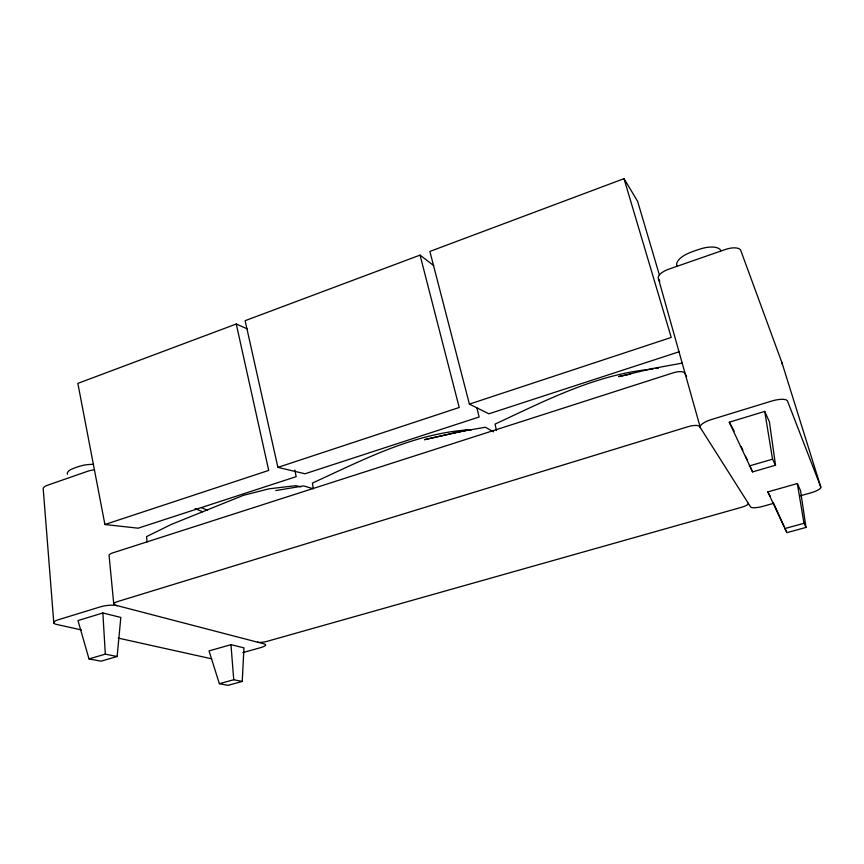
<?xml version="1.0" encoding="UTF-8"?>
<svg xmlns="http://www.w3.org/2000/svg" width="864" height="864" viewBox="0 0 864 864"><rect width="100%" height="100%" fill="white"/><g stroke="black" fill="none" stroke-linecap="round" stroke-linejoin="round"><path stroke-width="1.3" d="M242.233 681.448L243.961 647.881L230.969 644.663L209.034 650.905L219.359 683.694L227.999 685.336L242.233 681.448L233.734 679.741L219.359 683.694M117.126 656.5L120.82 617.425L102.859 612.976L77.987 620.557L89.003 658.919L100.98 661.187L117.126 656.5L105.322 654.145L89.003 658.919M247.374 328.925L236.261 324.011L77.846 383.389L104.911 524.524L138.154 528.185L296.158 476.658L294.829 470.081M433.75 265.615L420.055 255.118L245.128 320.684L277.895 467.381L304.992 473.774L479.12 416.999L476.896 407.948M659.437 275.152L637.643 201.388L624.013 178.664L429.872 251.435L469.411 404.114L488.873 413.813L679.223 351.745M104.911 524.524L268.715 470.416L236.261 324.011M277.895 467.381L459.216 407.484L420.055 255.118M469.411 404.114L671.231 337.446L624.013 178.664M729.27 422.215L764.716 411.415L769.403 421.783L775.516 465.221L752.566 471.895L729.27 422.215L734.184 431.114M749.228 465.988L772.556 459.173L775.516 465.221M767.815 491.929L797.332 483.538L800.528 490.622L806.004 527.429L786.877 532.645L767.815 491.929L770.342 496.508M242.903 652.612L260.755 647.59A9.882 2.236 -8.9 0 0 264.416 643.972L115.387 605.167A8.791 2.344 -7 0 1 117.396 601.646L688.068 426.697A10.163 3.208 -15.1 0 1 699.635 426.557L750.546 506.876A11.502 2.862 -14.7 0 0 763.052 506.304L773.334 503.41M800.312 495.817L810.594 492.934A11.761 2.894 -15.3 0 0 820.8 487.058L781.985 362.826L740.772 250.474A14.051 5.908 -18.6 0 0 725.274 249.523L668.682 269.212A13.684 5.81 -17.3 0 0 658.519 278.942L700.348 427.691A14.332 4.493 -15.4 0 1 711.58 419.494L771.574 401.101A14.72 4.579 -16.3 0 1 787.514 401.069L820.8 487.058M784.598 528.617L803.984 523.303L806.004 527.429M313.222 488.29L312.39 483.073C362.254 460.318 412.603 433.728 468.288 429.829L424.548 439.657L468.288 429.829L470.858 430.304M630.569 374.123L618.689 376.607L651.996 368.647L682.441 363.053M454.507 432.648L485.352 427.237L493.495 431.827M275.821 490.558L303.61 485.914L313.373 488.776M653.033 369.068C596.592 373.885 545.573 400.648 495.04 424.105L496.454 430.574M655.765 368.464L658.282 368.345M300.92 486.832L295.704 485.676L269.071 488.808L243.378 495.342L171.277 524.437L146.524 536.63L147.085 541.89M81.324 629.91L56.29 624.359A12.215 3.11 -6.5 0 1 58.385 619.736L100.321 606.874A12.258 3.218 -6.9 0 1 117.418 605.696M118.206 638.096L211.734 658.832M195.156 508.637L202.63 511.736M201.442 507.676L207.652 510.289M686.632 376.434L684.569 372.956A10.001 3.553 -15.7 0 0 673.121 372.848L112.622 552.928A8.672 2.603 -6.4 0 0 109.091 555.682L113.778 604.206M658.519 278.942L659.783 281.308M773.248 502.416L784.156 526.597M785.246 529.016L786.877 532.645M741.258 446.645L742.878 450.252M745.567 456.268L747.176 459.875M749.876 465.88L752.566 471.895M797.332 483.538L803.984 523.303M764.716 411.415L772.556 459.173M230.969 644.663L233.734 679.741M53.816 623.138L43.254 489.348A11.74 4.082 -4.7 0 1 47.574 485.212L87.739 471.247A11.772 4.212 -5.2 0 1 93.431 469.984M102.859 612.976L105.322 654.145M67.446 474.282A16.427 5.897 -5 0 1 73.775 468.299A40.716 14.483 -5.3 0 1 82.825 465.394A16.438 5.918 -5 0 1 93.452 464.389M781.985 362.826A11.318 3.812 -17 0 1 781.963 363.874M720.857 250.7A19.386 8.273 -18.2 0 0 699.084 249.383A47.984 20.066 -18 0 0 691.686 251.975A19.321 8.251 -18 0 0 677.009 265.95M257.461 642.168A7.15 1.642 -9 0 0 267.073 641.347L741.517 507.298A8.24 2.074 -14.6 0 0 748.235 503.237"/></g></svg>
